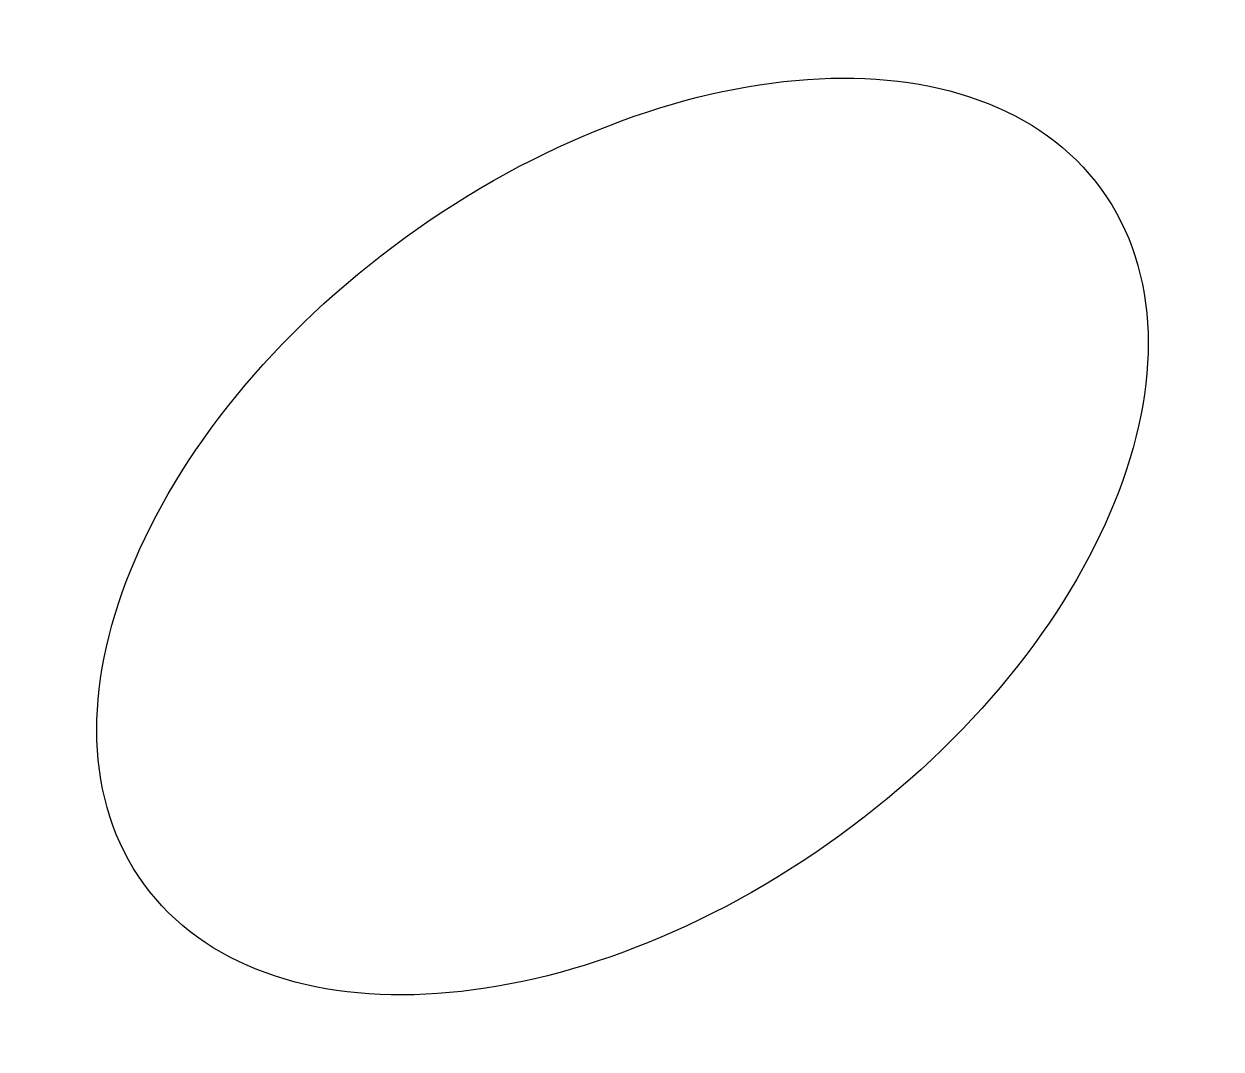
# Model space of a CAD drawing. Header units: millimetres. Extents: x -10.5 to 70.5, y 15.3 to 84.7.
import ezdxf

# ---------------------------------------------------------------- set-up
doc = ezdxf.new("R2010")
doc.units = ezdxf.units.MM

msp = doc.modelspace()

# ---------------------------------------------------------------- linework, layer by layer
at = {"color": 7, "linetype": 'Continuous'}
msp.add_ellipse((30, 50), major_axis=(32.369, 23.5), ratio=0.625, dxfattribs=at)

doc.saveas('drawing.dxf')
